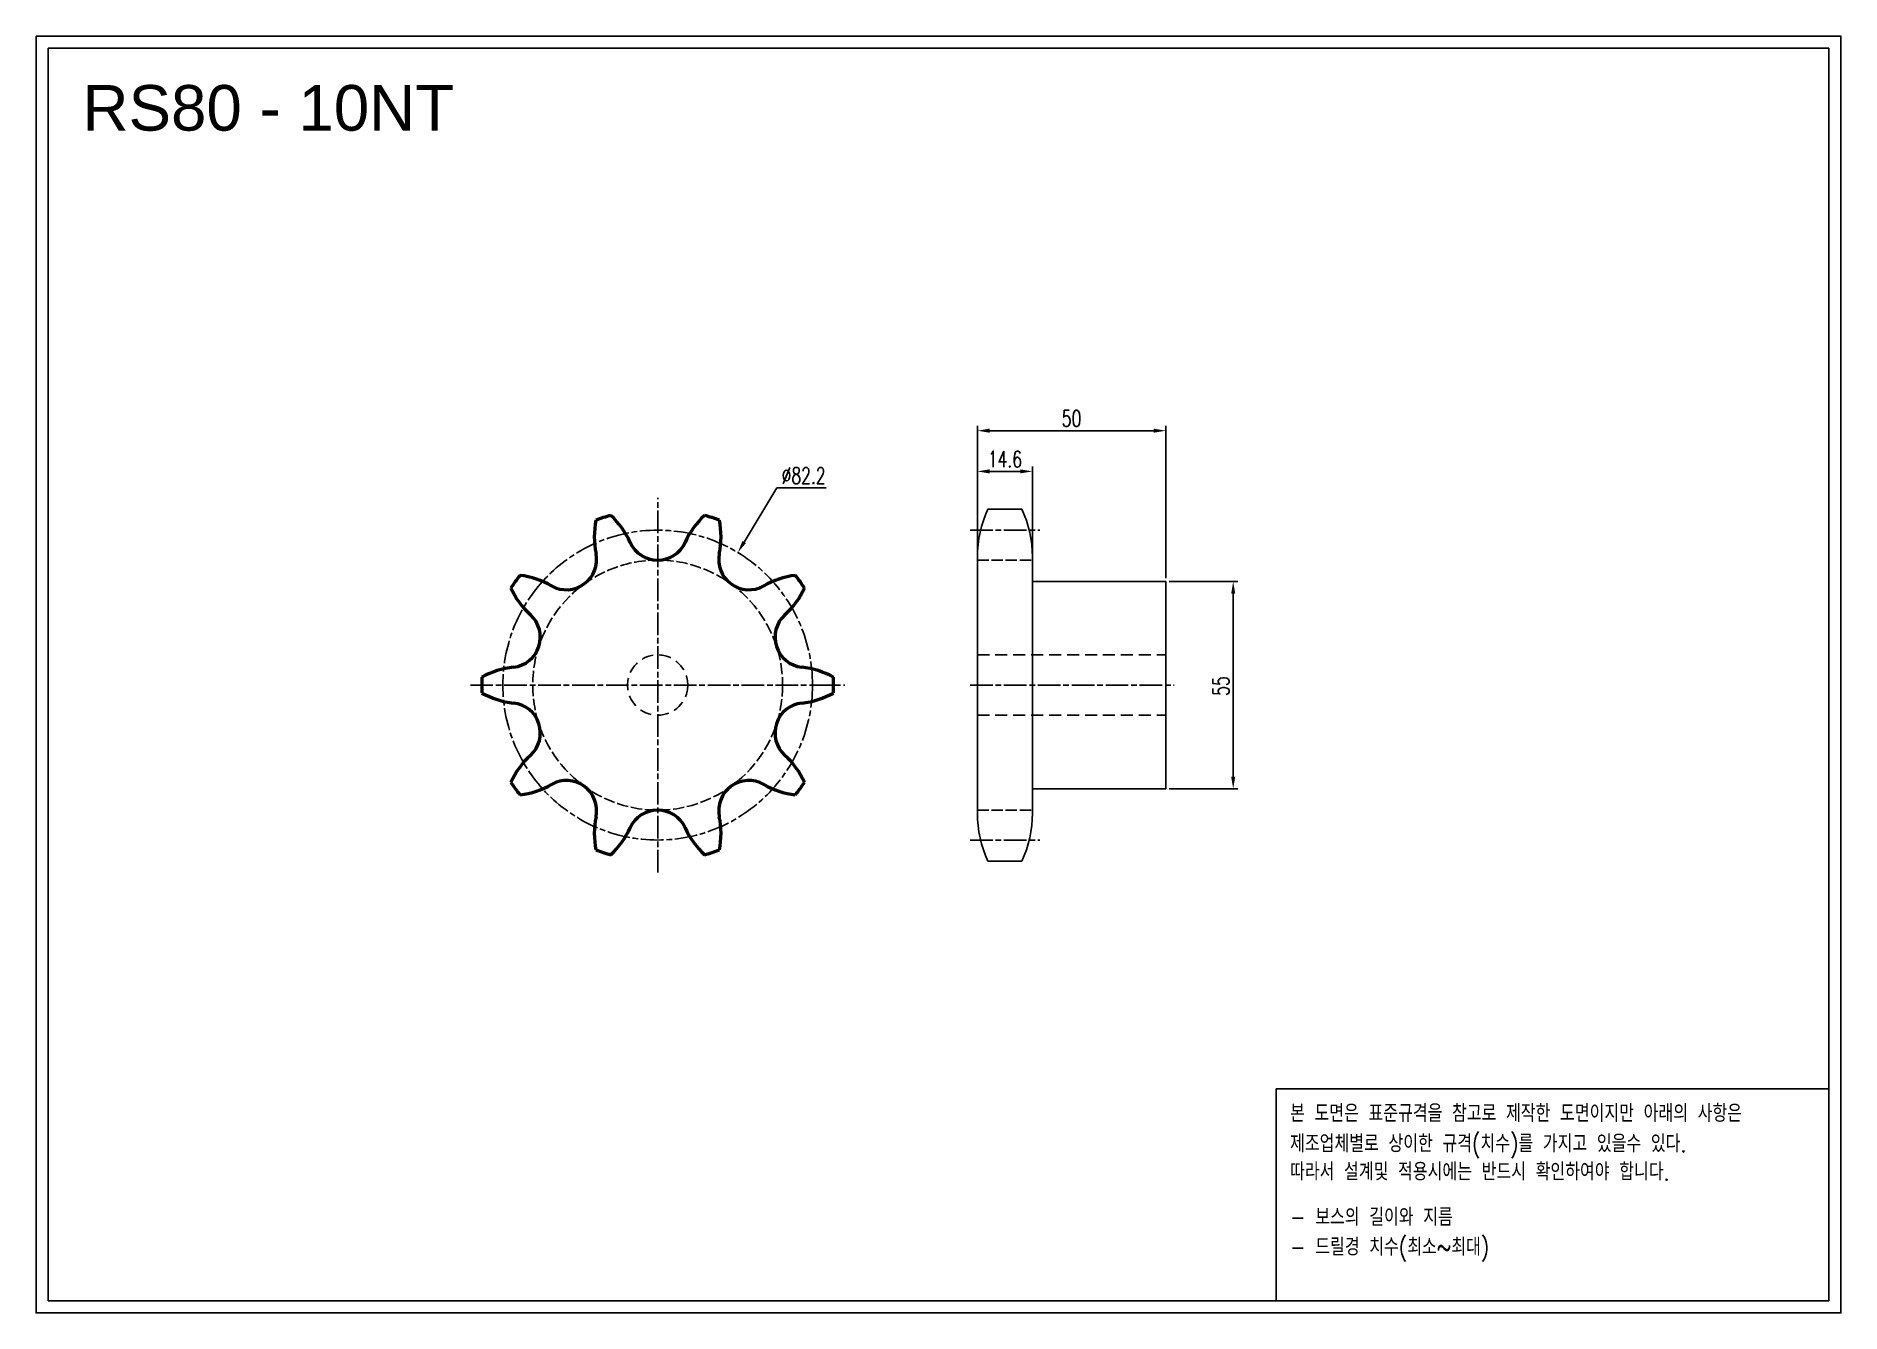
# Model space of a CAD drawing. Header units: millimetres. Extents: x -69295 to -68816, y 15712 to 16051.
import ezdxf

# ---------------------------------------------------------------- set-up
doc = ezdxf.new("R2010")
doc.units = ezdxf.units.MM
for name, pattern in [('AM_ISO02W050', [7.5, 6, -1.5]), ('AM_ISO02W050x2', [3.75, 3, -0.75]), ('AM_ISO08W050', [18, 12, -1.5, 3, -1.5]), ('AM_ISO08W050x2', [9, 6, -0.75, 1.5, -0.75]), ('HIDDEN', [9.525, 6.35, -3.175])]:
    doc.linetypes.add(name, pattern=pattern)
for name, color, linetype, lineweight in [('AM_0N', 7, 'Continuous', 50), ('AM_3N', 6, 'AM_ISO02W050', 25), ('AM_7', 4, 'AM_ISO08W050', 25), ('AM_7N', 4, 'AM_ISO08W050', 25)]:
    doc.layers.add(name, color=color, linetype=linetype, lineweight=lineweight)
doc.layers.add('HL', color=2, linetype='HIDDEN')
doc.layers.add('S-DIM', color=7, linetype='Continuous')
doc.styles.add('HAN', font='ROMANS.shx', dxfattribs={"width": 0.7, "bigfont": 'whgtxt.shx'})
doc.styles.add('HSG', font='SIMPLEX.shx', dxfattribs={"width": 0.7, "bigfont": 'HSG.shx'})
doc.styles.get("Standard").update_dxf_attribs({"font": 'arial.ttf'})
doc.dimstyles.new('APP8', dxfattribs={"dimscale": 1.8, "dimtxt": 2.4, "dimasz": 1.8, "dimexe": 0.7, "dimexo": 0.5, "dimgap": 0.6, "dimtad": 1, "dimtoh": 1, "dimdec": 1, "dimrnd": 0.01, "dimzin": 9, "dimdsep": 46, "dimtxsty": 'HSG', "dimcen": 0, "dimclrd": 1, "dimclre": 1, "dimclrt": 256, "dimazin": 2, "dimtp": 1, "dimtm": 1, "dimtfac": 0.5, "dimtdec": 1, "dimtofl": 0, "dimtmove": 0, "dimatfit": 3, "dimfxl": 0, "dimtvp": 1, "dimtolj": 2, "dimlwd": -1, "dimlwe": -1, "dimarcsym": 0})

# ---------------------------------------------------------------- blocks, each defined once
blk = doc.blocks.new('*D1')
at = {"layer": 'Defpoints', "color": 0, "transparency": 16777216}
for p in [(-68994.72, 15906.09), (-68994.72, 15851.09), (-68976.82, 15851.09)]:
    blk.add_point(p, dxfattribs=at)
at = {"layer": 'S-DIM', "color": 1, "transparency": 16777216}
for p, q in [((-68993.82, 15906.09), (-68975.56, 15906.09)), ((-68976.82, 15902.85), (-68976.82, 15854.33)), ((-68993.82, 15851.09), (-68975.56, 15851.09))]:
    blk.add_line(p, q, dxfattribs=at)
for points in [[(-68977.36, 15902.85), (-68976.28, 15902.85), (-68976.82, 15906.09)], [(-68977.36, 15854.33), (-68976.28, 15854.33), (-68976.82, 15851.09)]]:
    blk.add_solid(points, dxfattribs=at)
at = {"layer": 'S-DIM', "transparency": 16777216, "insert": (-68980.06, 15878.34), "char_height": 4.32, "attachment_point": 5, "rotation": 90, "style": 'HSG'}
blk.add_mtext('\\A2;55', dxfattribs=at)
blk = doc.blocks.new('*D2')
at = {"layer": 'Defpoints', "color": 0, "transparency": 16777216}
for p in [(-69030.12, 15935.28), (-69044.72, 15912.6), (-69030.12, 15912.6)]:
    blk.add_point(p, dxfattribs=at)
at = {"layer": 'S-DIM', "color": 1, "transparency": 16777216}
for p, q in [((-69044.72, 15913.5), (-69044.72, 15936.54)), ((-69030.12, 15913.5), (-69030.12, 15936.54)), ((-69041.48, 15935.28), (-69033.36, 15935.28))]:
    blk.add_line(p, q, dxfattribs=at)
for points in [[(-69041.48, 15935.82), (-69041.48, 15934.74), (-69044.72, 15935.28)], [(-69033.36, 15935.82), (-69033.36, 15934.74), (-69030.12, 15935.28)]]:
    blk.add_solid(points, dxfattribs=at)
at = {"layer": 'S-DIM', "transparency": 16777216, "insert": (-69037.41, 15938.52), "char_height": 4.32, "attachment_point": 5, "style": 'HSG'}
blk.add_mtext('\\A2;14.6', dxfattribs=at)
blk = doc.blocks.new('*D3')
at = {"layer": 'Defpoints', "color": 0, "transparency": 16777216}
for p in [(-68994.72, 15946.08), (-69044.72, 15912.6), (-68994.72, 15906.09)]:
    blk.add_point(p, dxfattribs=at)
at = {"layer": 'S-DIM', "color": 1, "transparency": 16777216}
for p, q in [((-69044.72, 15913.5), (-69044.72, 15947.34)), ((-69041.48, 15946.08), (-68997.96, 15946.08)), ((-68994.72, 15906.99), (-68994.72, 15947.34))]:
    blk.add_line(p, q, dxfattribs=at)
for points in [[(-69041.48, 15946.62), (-69041.48, 15945.54), (-69044.72, 15946.08)], [(-68997.96, 15946.62), (-68997.96, 15945.54), (-68994.72, 15946.08)]]:
    blk.add_solid(points, dxfattribs=at)
at = {"layer": 'S-DIM', "transparency": 16777216, "insert": (-69019.72, 15949.32), "char_height": 4.32, "attachment_point": 5, "style": 'HSG'}
blk.add_mtext('\\A2;50', dxfattribs=at)
blk = doc.blocks.new('*D4')
at = {"layer": 'Defpoints', "color": 0, "transparency": 16777216}
for p in [(-69108.3, 15913.75), (-69150.84, 15843.43)]:
    blk.add_point(p, dxfattribs=at)
at = {"layer": 'S-DIM', "color": 1, "transparency": 16777216}
for p, q in [((-69097.9, 15930.94), (-69106.62, 15916.53)), ((-69084.87, 15930.94), (-69097.9, 15930.94))]:
    blk.add_line(p, q, dxfattribs=at)
blk.add_solid([(-69107.08, 15916.81), (-69106.16, 15916.25), (-69108.3, 15913.75)], dxfattribs=at)
at = {"layer": 'S-DIM', "transparency": 16777216, "insert": (-69090.84, 15934.18), "char_height": 4.32, "attachment_point": 5, "style": 'HSG'}
blk.add_mtext('\\A2;∅82.2', dxfattribs=at)
blk = doc.blocks.new('notice1')
at = {"color": 4}
blk.add_lwpolyline([(-22142.12, 1735.9), (-22053.8, 1735.9), (-22053.8, 1702.07), (-22142.12, 1702.07)], close=True, dxfattribs=at)
at = {"color": 4, "style": 'HAN', "width": 0.8}
for s, p in [('본 도면은 표준규격을 참고로 제작한 도면이지만 아래의 사항은', (-22139.9, 1730.62)), ('제조업체별로 상이한 규격(치수)를 가지고 있을수 있다.', (-22139.9, 1725.78)), ('따라서 설계및 적용시에는 반드시 확인하여야 합니다.', (-22139.9, 1721.28)), ('- 보스의 길이와 지름', (-22139.9, 1714.03)), ('- 드릴경 치수(최소~최대)', (-22139.9, 1709.27))]:
    blk.add_text(s, height=2.7949, dxfattribs=at).set_placement(p)

msp = doc.modelspace()

# ---------------------------------------------------------------- linework, layer by layer
for p, q in [((-69041.92, 15925.3), (-69032.92, 15925.3)), ((-69044.72, 15912.6), (-69044.72, 15844.58)), ((-69030.12, 15912.6), (-69030.12, 15844.58)), ((-69041.92, 15831.88), (-69032.92, 15831.88))]:
    msp.add_line(p, q)
for points in [[(-69294.54, 16050.75), (-68815.54, 16050.75), (-68815.54, 15712.06), (-69294.54, 15712.06)], [(-69291.31, 16047.52), (-68818.76, 16047.52), (-68818.76, 15715.29), (-69291.31, 15715.29)]]:
    msp.add_lwpolyline(points, close=True)
msp.add_lwpolyline([(-69030.12, 15906.09), (-68994.72, 15906.09), (-68994.72, 15851.09), (-69030.12, 15851.09)])
for centre, start, end in [((-69014.52, 15912.6), 155.132, 180), ((-69060.32, 15912.6), 0, 24.868), ((-69014.52, 15844.58), 180, 204.868), ((-69060.32, 15844.58), 335.132, 0)]:
    msp.add_arc(centre, 30.2, start, end)
at = {"layer": 'AM_0N'}
for centre, radius, start, end in [((-69123.51, 15918.06), 22.87, 169.2631, 191.5), ((-69129.57, 15878.59), 46.71, 105.4386, 110.5614), ((-69157.68, 15906.96), 22.87, 24.5, 46.7369), ((-69101.47, 15906.96), 22.87, 133.2631, 155.5), ((-69129.57, 15878.59), 46.71, 69.4386, 74.5614), ((-69135.63, 15918.06), 22.87, 348.5, 10.7369), ((-69153.77, 15911.9), 8.02, 240.5, 11.5), ((-69129.57, 15919.77), 8.02, 204.5, 335.5), ((-69105.37, 15911.9), 8.02, 168.5, 299.5), ((-69129.57, 15878.59), 46.71, 141.4386, 146.5614), ((-69168.98, 15885.02), 22.87, 60.5, 82.7369), ((-69090.16, 15885.02), 22.87, 97.2631, 119.5), ((-69129.57, 15878.59), 46.71, 33.4386, 38.5614), ((-69147.87, 15914.09), 22.87, 205.2631, 227.5), ((-69111.28, 15914.09), 22.87, 312.5, 334.7369), ((-69168.73, 15891.31), 8.02, 276.5, 47.5), ((-69090.41, 15891.31), 8.02, 132.5, 263.5), ((-69129.57, 15878.59), 46.71, 177.4386, 182.5614), ((-69165.24, 15860.63), 22.87, 96.5, 118.7369), ((-69093.91, 15860.63), 22.87, 61.2631, 83.5), ((-69129.57, 15878.59), 46.71, 357.4386, 2.5614), ((-69165.24, 15896.55), 22.87, 241.2631, 263.5), ((-69093.91, 15896.55), 22.87, 276.5, 298.7369), ((-69168.73, 15865.87), 8.02, 312.5, 83.5), ((-69090.41, 15865.87), 8.02, 96.5, 227.5), ((-69147.87, 15843.09), 22.87, 132.5, 154.7369), ((-69111.28, 15843.09), 22.87, 25.2631, 47.5), ((-69129.57, 15878.59), 46.71, 213.4386, 218.5614), ((-69168.98, 15872.16), 22.87, 277.2631, 299.5), ((-69153.77, 15845.28), 8.02, 348.5, 119.5), ((-69105.37, 15845.28), 8.02, 60.5, 191.5), ((-69090.16, 15872.16), 22.87, 240.5, 262.7369), ((-69129.57, 15878.59), 46.71, 321.4386, 326.5614), ((-69129.57, 15837.41), 8.02, 24.5, 155.5), ((-69123.51, 15839.12), 22.87, 168.5, 190.7369), ((-69157.68, 15850.22), 22.87, 313.2631, 335.5), ((-69101.47, 15850.22), 22.87, 204.5, 226.7369), ((-69135.63, 15839.12), 22.87, 349.2631, 11.5), ((-69129.57, 15878.59), 46.71, 249.4386, 254.5614), ((-69129.57, 15878.59), 46.71, 285.4386, 290.5614)]:
    msp.add_arc(centre, radius, start, end, dxfattribs=at)
at = {"layer": 'AM_3N', "linetype": 'AM_ISO02W050x2'}
for p, q in [((-69044.72, 15911.75), (-69030.12, 15911.75)), ((-69044.72, 15845.43), (-69030.12, 15845.43))]:
    msp.add_line(p, q, dxfattribs=at)
msp.add_circle((-69129.57, 15878.59), 33.16, dxfattribs=at)
at = {"layer": 'AM_7', "linetype": 'AM_ISO08W050x2'}
for p, q in [((-69046.66, 15919.69), (-69028.17, 15919.69)), ((-69046.66, 15878.59), (-68992.51, 15878.59)), ((-69046.66, 15837.49), (-69028.17, 15837.49))]:
    msp.add_line(p, q, dxfattribs=at)
msp.add_circle((-69129.57, 15878.59), 41.1, dxfattribs=at)
at = {"layer": 'AM_7N', "linetype": 'AM_ISO08W050x2'}
for p, q in [((-69129.57, 15828.88), (-69129.57, 15928.3)), ((-69179.28, 15878.59), (-69079.86, 15878.59))]:
    msp.add_line(p, q, dxfattribs=at)
at = {"layer": 'HL', "linetype": 'HIDDEN', "ltscale": 0.5}
for p, q in [((-69044.72, 15886.59), (-68994.72, 15886.59)), ((-69044.72, 15870.59), (-68994.72, 15870.59))]:
    msp.add_line(p, q, dxfattribs=at)
msp.add_circle((-69129.57, 15878.59), 8, dxfattribs=at)

# ---------------------------------------------------------------- block references
at = {"xscale": 1.66053888, "yscale": 1.66053888, "zscale": 1.66053888}
msp.add_blockref('notice1', (-32197.57, 12888.94), dxfattribs=at)

# ---------------------------------------------------------------- texts
msp.add_text('RS80 - 10NT', height=12.096).set_placement((-69282.2, 16025.67))

# ---------------------------------------------------------------- dimensions: what is measured, and where the dimension line sits
at = {"layer": 'S-DIM'}
dim = msp.add_linear_dim(base=(-68994.72, 15946.08), p1=(-69044.72, 15912.6), p2=(-68994.72, 15906.09), dimstyle='APP8', dxfattribs=at)
dim.commit()
dim.dimension.update_dxf_attribs({"geometry": '*D3', "text_midpoint": (-69019.72, 15949.32)})
dim = msp.add_linear_dim(base=(-69030.12, 15935.28), p1=(-69044.72, 15912.6), p2=(-69030.12, 15912.6), dimstyle='APP8', dxfattribs=at)
dim.commit()
dim.dimension.update_dxf_attribs({"geometry": '*D2', "text_midpoint": (-69037.41, 15935.28), "dimtype": 128})
dim = msp.add_diameter_dim_2p(p1=(-69150.84, 15843.43), p2=(-69108.3, 15913.75), dimstyle='APP8', dxfattribs=at)
dim.commit()
dim.dimension.update_dxf_attribs({"geometry": '*D4', "text_midpoint": (-69090.84, 15930.94), "dimtype": 131})
dim = msp.add_linear_dim(base=(-68976.82, 15851.09), p1=(-68994.72, 15906.09), p2=(-68994.72, 15851.09), angle=90, dimstyle='APP8', dxfattribs=at)
dim.commit()
dim.dimension.update_dxf_attribs({"geometry": '*D1', "text_midpoint": (-68976.82, 15878.34), "dimtype": 128})

doc.saveas('drawing.dxf')
